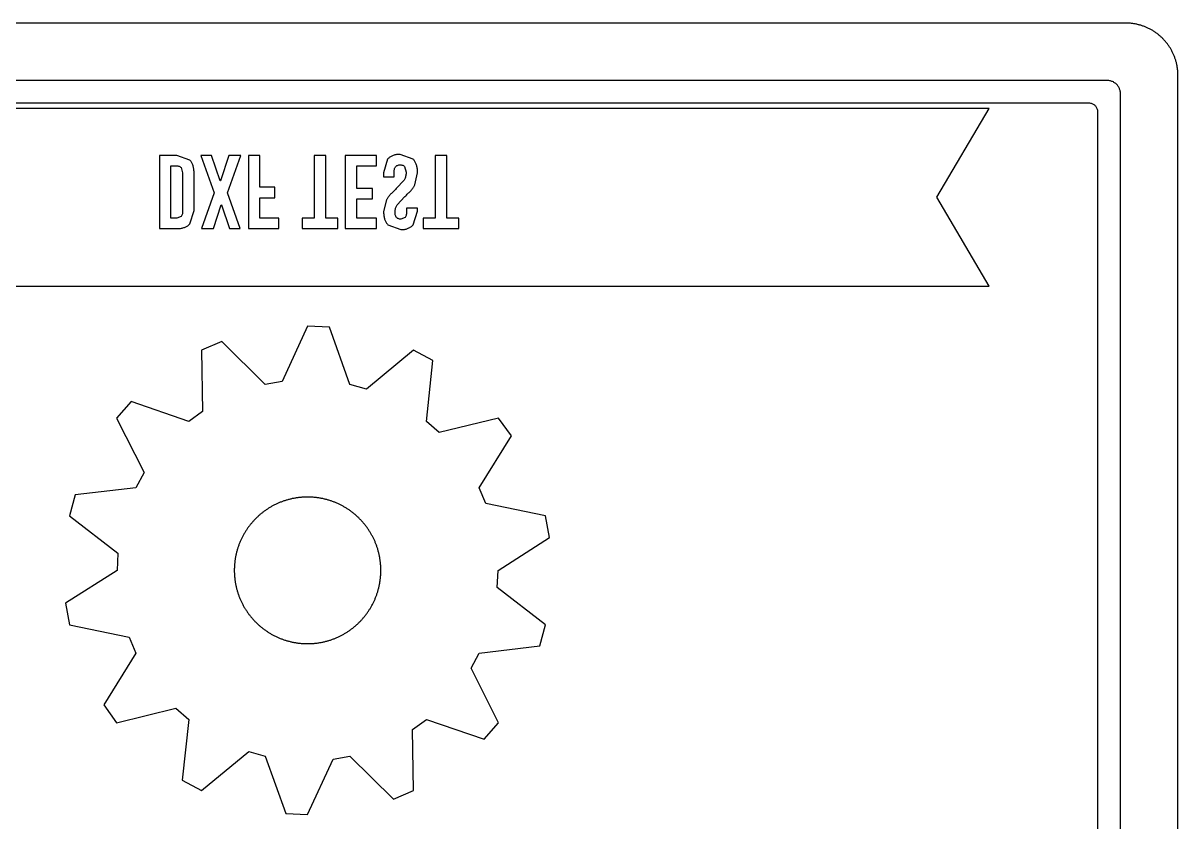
# Model space of a CAD drawing. Header units: millimetres. Extents: x 0 to 200, y 0 to 150.
# Drawn here: x 67.3 to 200, y 58.2 to 150 of the extents above; entities that cross this region are included whole.
import ezdxf

# ---------------------------------------------------------------- set-up
doc = ezdxf.new("R2010")
doc.units = ezdxf.units.MM
for name, color, linetype, lineweight in [('CUT_OUTER', 1, 'CONTINUOUS', 25), ('ENGRAVE_FILL', 8, 'CONTINUOUS', 25), ('ENGRAVE_VECTOR', 7, 'CONTINUOUS', 25)]:
    doc.layers.add(name, color=color, linetype=linetype, lineweight=lineweight)

msp = doc.modelspace()

# ---------------------------------------------------------------- linework, layer by layer
at = {"layer": 'CUT_OUTER'}
msp.add_lwpolyline([(200, 6), (200, 144), (199.999271, 144.094513), (199.997091, 144.188674), (199.99347, 144.282471), (199.98842, 144.375895), (199.98195, 144.468934), (199.974072, 144.561578), (199.964796, 144.653817), (199.954134, 144.745639), (199.942094, 144.837034), (199.928689, 144.927991), (199.913929, 145.0185), (199.897825, 145.108549), (199.880386, 145.198129), (199.861625, 145.287228), (199.841551, 145.375837), (199.820175, 145.463943), (199.797509, 145.551537), (199.773561, 145.638608), (199.748345, 145.725146), (199.721868, 145.811138), (199.694144, 145.896576), (199.665182, 145.981448), (199.634992, 146.065743), (199.603587, 146.149452), (199.570975, 146.232562), (199.537168, 146.315065), (199.502177, 146.396948), (199.466012, 146.478201), (199.428684, 146.558814), (199.390204, 146.638776), (199.350582, 146.718076), (199.309829, 146.796703), (199.267955, 146.874648), (199.224971, 146.951898), (199.180889, 147.028444), (199.135718, 147.104276), (199.089469, 147.179381), (199.042153, 147.25375), (198.993781, 147.327372), (198.944363, 147.400236), (198.89391, 147.472331), (198.842432, 147.543648), (198.789941, 147.614175), (198.736446, 147.683901), (198.681959, 147.752816), (198.62649, 147.82091), (198.570051, 147.888171), (198.51265, 147.954589), (198.4543, 148.020153), (198.395011, 148.084853), (198.334794, 148.148677), (198.273658, 148.211616), (198.211616, 148.273658), (198.148677, 148.334794), (198.084853, 148.395011), (198.020153, 148.4543), (197.954589, 148.51265), (197.888171, 148.570051), (197.82091, 148.62649), (197.752816, 148.681959), (197.683901, 148.736446), (197.614175, 148.789941), (197.543648, 148.842432), (197.472331, 148.89391), (197.400236, 148.944363), (197.327372, 148.993781), (197.25375, 149.042153), (197.179381, 149.089469), (197.104276, 149.135718), (197.028444, 149.180889), (196.951898, 149.224971), (196.874648, 149.267955), (196.796703, 149.309829), (196.718076, 149.350582), (196.638776, 149.390204), (196.558814, 149.428684), (196.478201, 149.466012), (196.396948, 149.502177), (196.315065, 149.537168), (196.232562, 149.570975), (196.149452, 149.603587), (196.065743, 149.634992), (195.981448, 149.665182), (195.896576, 149.694144), (195.811138, 149.721868), (195.725146, 149.748345), (195.638608, 149.773561), (195.551537, 149.797509), (195.463943, 149.820175), (195.375837, 149.841551), (195.287228, 149.861625), (195.198129, 149.880386), (195.108549, 149.897825), (195.0185, 149.913929), (194.927991, 149.928689), (194.837034, 149.942094), (194.745639, 149.954134), (194.653817, 149.964796), (194.561578, 149.974072), (194.468934, 149.98195), (194.375895, 149.98842), (194.282471, 149.99347), (194.188674, 149.997091), (194.094513, 149.999271), (194, 150), (6, 150)], dxfattribs=at)
at = {"layer": 'ENGRAVE_FILL'}
for points in [[(82.978, 126.4), (84.994, 126.4), (85.101815, 126.40163), (85.206593, 126.406519), (85.308333, 126.414667), (85.407037, 126.426074), (85.502704, 126.440741), (85.595333, 126.458667), (85.684926, 126.479852), (85.771481, 126.504296), (85.855, 126.532), (85.935481, 126.562963), (86.012926, 126.597185), (86.087333, 126.634667), (86.158704, 126.675407), (86.227037, 126.719407), (86.292333, 126.766667), (86.354593, 126.817185), (86.413815, 126.870963), (86.47, 126.928), (86.962, 128.476), (86.962, 132.724), (86.960481, 132.835815), (86.955926, 132.944593), (86.948333, 133.050333), (86.937704, 133.153037), (86.924037, 133.252704), (86.907333, 133.349333), (86.887593, 133.442926), (86.864815, 133.533481), (86.839, 133.621), (86.810148, 133.705481), (86.778259, 133.786926), (86.743333, 133.865333), (86.70537, 133.940704), (86.66437, 134.013037), (86.620333, 134.082333), (86.573259, 134.148593), (86.523148, 134.211815), (86.47, 134.272), (84.994, 134.8), (82.978, 134.8)], [(89.254, 130.504), (87.802, 126.4), (89.194, 126.4), (90.082, 129.112), (90.106, 129.112), (91.018, 126.4), (92.266, 126.4), (90.814, 130.504), (92.338, 134.8), (90.946, 134.8), (89.986, 131.872), (89.962, 131.872), (88.978, 134.8), (87.73, 134.8)], [(93.202, 126.4), (96.694, 126.4), (96.694, 127.6), (94.522, 127.6), (94.522, 129.94), (96.226, 129.94), (96.226, 131.14), (94.522, 131.14), (94.522, 134.8), (93.202, 134.8)], [(100.762, 127.6), (99.382, 127.6), (99.382, 126.4), (103.462, 126.4), (103.462, 127.6), (102.082, 127.6), (102.082, 134.8), (100.762, 134.8)], [(104.338, 126.4), (107.938, 126.4), (107.938, 127.6), (105.658, 127.6), (105.658, 129.82), (107.47, 129.82), (107.47, 131.02), (105.658, 131.02), (105.658, 133.6), (107.938, 133.6), (107.938, 134.8), (104.338, 134.8)], [(108.706, 132.808), (108.706, 132.328), (109.954, 132.328), (109.954, 132.904), (109.95704, 133.009173), (109.96616, 133.107093), (109.98136, 133.19776), (110.00264, 133.281173), (110.03, 133.357333), (110.06344, 133.42624), (110.10296, 133.487893), (110.14856, 133.542293), (110.20024, 133.58944), (110.258, 133.629333), (110.32184, 133.661973), (110.39176, 133.68736), (110.46776, 133.705493), (110.54984, 133.716373), (110.638, 133.72), (110.7455, 133.7145), (110.844, 133.698), (110.9335, 133.6705), (111.014, 133.632), (111.0855, 133.5825), (111.148, 133.522), (111.322, 132.88), (111.3196, 132.77566), (111.3124, 132.67384), (111.3004, 132.57454), (111.2836, 132.47776), (111.262, 132.3835), (111.2356, 132.29176), (111.2044, 132.20254), (111.1684, 132.11584), (111.1276, 132.03166), (111.082, 131.95), (110.194, 130.984), (110.104852, 130.904426), (110.018741, 130.825704), (109.935667, 130.747833), (109.85563, 130.670815), (109.77863, 130.594648), (109.704667, 130.519333), (109.633741, 130.44487), (109.565852, 130.371259), (109.501, 130.2985), (109.439185, 130.226593), (109.380407, 130.155537), (109.324667, 130.085333), (109.271963, 130.015981), (109.222296, 129.947481), (109.175667, 129.879833), (109.132074, 129.813037), (109.091519, 129.747093), (109.054, 129.682), (108.73, 128.368), (108.731556, 128.258722), (108.736222, 128.152222), (108.744, 128.0485), (108.754889, 127.947556), (108.768889, 127.849389), (108.786, 127.754), (108.806222, 127.661389), (108.829556, 127.571556), (108.856, 127.4845), (108.885556, 127.400222), (108.918222, 127.318722), (108.954, 127.24), (108.992889, 127.164056), (109.034889, 127.090889), (109.08, 127.0205), (109.128222, 126.952889), (109.179556, 126.888056), (109.234, 126.826), (110.698, 126.28), (110.807931, 126.281889), (110.914664, 126.287557), (111.018201, 126.297003), (111.11854, 126.310228), (111.215682, 126.327232), (111.309626, 126.348014), (111.400374, 126.372574), (111.487924, 126.400913), (111.572277, 126.433031), (111.653433, 126.468927), (111.731391, 126.508602), (111.806152, 126.552055), (111.877716, 126.599287), (111.946083, 126.650298), (112.011253, 126.705087), (112.073225, 126.763654), (112.132, 126.826), (112.618, 128.392), (112.618, 128.74), (111.37, 128.74), (111.37, 128.308), (111.366571, 128.189347), (111.356286, 128.080245), (111.339143, 127.980694), (111.315143, 127.890694), (111.284286, 127.810245), (111.246571, 127.739347), (111.202, 127.678), (110.71, 127.48), (110.624933, 127.483573), (110.545733, 127.494293), (110.4724, 127.51216), (110.404933, 127.537173), (110.343333, 127.569333), (110.2876, 127.60864), (110.237733, 127.655093), (110.193733, 127.708693), (110.1556, 127.76944), (110.123333, 127.837333), (110.096933, 127.912373), (110.0764, 127.99456), (110.061733, 128.083893), (110.052933, 128.180373), (110.05, 128.284), (110.05246, 128.3746), (110.05984, 128.464), (110.07214, 128.5522), (110.08936, 128.6392), (110.1115, 128.725), (110.13856, 128.8096), (110.17054, 128.893), (110.20744, 128.9752), (110.24926, 129.0562), (110.296, 129.136), (111.19, 130.096), (111.280407, 130.175593), (111.36763, 130.25437), (111.451667, 130.332333), (111.532519, 130.409481), (111.610185, 130.485815), (111.684667, 130.561333), (111.755963, 130.636037), (111.824074, 130.709926), (111.889, 130.783), (111.950741, 130.855259), (112.009296, 130.926704), (112.064667, 130.997333), (112.116852, 131.067148), (112.165852, 131.136148), (112.211667, 131.204333), (112.254296, 131.271704), (112.293741, 131.338259), (112.33, 131.404), (112.642, 132.784), (112.640426, 132.897185), (112.635704, 133.007407), (112.627833, 133.114667), (112.616815, 133.218963), (112.602648, 133.320296), (112.585333, 133.418667), (112.56487, 133.514074), (112.541259, 133.606519), (112.5145, 133.696), (112.484593, 133.782519), (112.451537, 133.866074), (112.415333, 133.946667), (112.375981, 134.024296), (112.333481, 134.098963), (112.287833, 134.170667), (112.239037, 134.239407), (112.187093, 134.305185), (112.132, 134.368), (110.65, 134.92), (110.538678, 134.918111), (110.430595, 134.912443), (110.325751, 134.902997), (110.224145, 134.889772), (110.125779, 134.872768), (110.030651, 134.851986), (109.938761, 134.827426), (109.850111, 134.799087), (109.764699, 134.766969), (109.682526, 134.731073), (109.603592, 134.691398), (109.527896, 134.647945), (109.455439, 134.600713), (109.386221, 134.549702), (109.320242, 134.494913), (109.257502, 134.436346), (109.198, 134.374)], [(114.67, 127.6), (113.29, 127.6), (113.29, 126.4), (117.37, 126.4), (117.37, 127.6), (115.99, 127.6), (115.99, 134.8), (114.67, 134.8)], [(84.97, 133.6), (85.073833, 133.594667), (85.169333, 133.578667), (85.2565, 133.552), (85.335333, 133.514667), (85.405833, 133.466667), (85.468, 133.408), (85.642, 132.784), (85.642, 128.416), (85.638449, 128.297469), (85.627796, 128.188735), (85.610041, 128.089796), (85.585184, 128.000653), (85.553224, 127.921306), (85.514163, 127.851755), (85.468, 127.792), (84.97, 127.6), (84.298, 127.6), (84.298, 133.6)], [(121.887, 87.14), (127.806, 90.907), (127.356, 93.384), (120.491, 94.83), (119.719, 96.636), (123.418, 102.598), (121.938, 104.635), (115.125, 102.96), (113.646, 104.252), (114.392, 111.228), (112.175, 112.421), (106.763, 107.956), (104.87, 108.478), (102.515, 115.087), (100, 115.2), (97.062, 108.829), (95.13, 108.478), (90.14, 113.411), (87.825, 112.421), (87.943, 105.406), (86.354, 104.252), (79.718, 106.531), (78.062, 104.635), (81.211, 98.366), (80.281, 96.636), (73.313, 95.811), (72.644, 93.384), (78.201, 89.102), (78.113, 87.14), (72.194, 83.373), (72.644, 80.896), (79.509, 79.45), (80.281, 77.644), (76.582, 71.682), (78.062, 69.645), (84.875, 71.32), (86.354, 70.028), (85.608, 63.052), (87.825, 61.859), (93.237, 66.324), (95.13, 65.802), (97.485, 59.193), (100, 59.08), (102.938, 65.451), (104.87, 65.802), (109.86, 60.869), (112.175, 61.859), (112.057, 68.874), (113.646, 70.028), (120.282, 67.749), (121.938, 69.645), (118.789, 75.914), (119.719, 77.644), (126.687, 78.469), (127.356, 80.896), (121.799, 85.178)], [(108.418, 87.14), (108.417478, 87.234754), (108.415914, 87.329259), (108.413315, 87.423509), (108.409686, 87.517497), (108.405032, 87.61122), (108.399359, 87.704671), (108.392672, 87.797845), (108.384977, 87.890736), (108.376279, 87.983339), (108.366584, 88.075649), (108.355897, 88.16766), (108.344223, 88.259366), (108.331568, 88.350763), (108.317938, 88.441845), (108.303337, 88.532605), (108.287772, 88.62304), (108.271248, 88.713143), (108.25377, 88.802908), (108.235343, 88.892331), (108.215974, 88.981407), (108.195668, 89.070128), (108.174429, 89.158491), (108.152264, 89.246489), (108.129178, 89.334118), (108.105177, 89.421371), (108.080265, 89.508243), (108.054449, 89.59473), (108.027734, 89.680824), (108.000125, 89.766521), (107.971627, 89.851816), (107.942247, 89.936703), (107.91199, 90.021176), (107.88086, 90.10523), (107.848865, 90.18886), (107.816008, 90.27206), (107.782295, 90.354825), (107.747733, 90.437149), (107.712326, 90.519026), (107.67608, 90.600452), (107.639, 90.681421), (107.601092, 90.761927), (107.562362, 90.841965), (107.522813, 90.92153), (107.482453, 91.000615), (107.441287, 91.079216), (107.39932, 91.157327), (107.356557, 91.234943), (107.313004, 91.312058), (107.268667, 91.388667), (107.22355, 91.464764), (107.17766, 91.540343), (107.131002, 91.615401), (107.08358, 91.68993), (107.035402, 91.763925), (106.986472, 91.837382), (106.936795, 91.910293), (106.886377, 91.982656), (106.835224, 92.054462), (106.783341, 92.125708), (106.730734, 92.196388), (106.677407, 92.266495), (106.623367, 92.336026), (106.568618, 92.404974), (106.513167, 92.473334), (106.457018, 92.5411), (106.400178, 92.608267), (106.342651, 92.674829), (106.284444, 92.740782), (106.225561, 92.806119), (106.166008, 92.870836), (106.10579, 92.934926), (106.044914, 92.998384), (105.983383, 93.061205), (105.921205, 93.123383), (105.858384, 93.184914), (105.794926, 93.24579), (105.730836, 93.306008), (105.666119, 93.365561), (105.600782, 93.424444), (105.534829, 93.482651), (105.468267, 93.540178), (105.4011, 93.597018), (105.333334, 93.653167), (105.264974, 93.708618), (105.196026, 93.763367), (105.126495, 93.817407), (105.056388, 93.870734), (104.985708, 93.923341), (104.914462, 93.975224), (104.842656, 94.026377), (104.770293, 94.076795), (104.697382, 94.126472), (104.623925, 94.175402), (104.54993, 94.22358), (104.475401, 94.271002), (104.400343, 94.31766), (104.324764, 94.36355), (104.248667, 94.408667), (104.172058, 94.453004), (104.094943, 94.496557), (104.017327, 94.53932), (103.939216, 94.581287), (103.860615, 94.622453), (103.78153, 94.662813), (103.701965, 94.702362), (103.621927, 94.741092), (103.541421, 94.779), (103.460452, 94.81608), (103.379026, 94.852326), (103.297149, 94.887733), (103.214825, 94.922295), (103.13206, 94.956008), (103.04886, 94.988865), (102.96523, 95.02086), (102.881176, 95.05199), (102.796703, 95.082247), (102.711816, 95.111627), (102.626521, 95.140125), (102.540824, 95.167734), (102.45473, 95.194449), (102.368243, 95.220265), (102.281371, 95.245177), (102.194118, 95.269178), (102.106489, 95.292264), (102.018491, 95.314429), (101.930128, 95.335668), (101.841407, 95.355974), (101.752331, 95.375343), (101.662908, 95.39377), (101.573143, 95.411248), (101.48304, 95.427772), (101.392605, 95.443337), (101.301845, 95.457938), (101.210763, 95.471568), (101.119366, 95.484223), (101.02766, 95.495897), (100.935649, 95.506584), (100.843339, 95.516279), (100.750736, 95.524977), (100.657845, 95.532672), (100.564671, 95.539359), (100.47122, 95.545032), (100.377497, 95.549686), (100.283509, 95.553315), (100.189259, 95.555914), (100.094754, 95.557478), (100, 95.558), (99.905246, 95.557478), (99.810741, 95.555914), (99.716491, 95.553315), (99.622503, 95.549686), (99.52878, 95.545032), (99.435329, 95.539359), (99.342155, 95.532672), (99.249264, 95.524977), (99.156661, 95.516279), (99.064351, 95.506584), (98.97234, 95.495897), (98.880634, 95.484223), (98.789237, 95.471568), (98.698155, 95.457938), (98.607395, 95.443337), (98.51696, 95.427772), (98.426857, 95.411248), (98.337092, 95.39377), (98.247669, 95.375343), (98.158593, 95.355974), (98.069872, 95.335668), (97.981509, 95.314429), (97.893511, 95.292264), (97.805882, 95.269178), (97.718629, 95.245177), (97.631757, 95.220265), (97.54527, 95.194449), (97.459176, 95.167734), (97.373479, 95.140125), (97.288184, 95.111627), (97.203297, 95.082247), (97.118824, 95.05199), (97.03477, 95.02086), (96.95114, 94.988865), (96.86794, 94.956008), (96.785175, 94.922295), (96.702851, 94.887733), (96.620974, 94.852326), (96.539548, 94.81608), (96.458579, 94.779), (96.378073, 94.741092), (96.298035, 94.702362), (96.21847, 94.662813), (96.139385, 94.622453), (96.060784, 94.581287), (95.982673, 94.53932), (95.905057, 94.496557), (95.827942, 94.453004), (95.751333, 94.408667), (95.675236, 94.36355), (95.599657, 94.31766), (95.524599, 94.271002), (95.45007, 94.22358), (95.376075, 94.175402), (95.302618, 94.126472), (95.229707, 94.076795), (95.157344, 94.026377), (95.085538, 93.975224), (95.014292, 93.923341), (94.943612, 93.870734), (94.873505, 93.817407), (94.803974, 93.763367), (94.735026, 93.708618), (94.666666, 93.653167), (94.5989, 93.597018), (94.531733, 93.540178), (94.465171, 93.482651), (94.399218, 93.424444), (94.333881, 93.365561), (94.269164, 93.306008), (94.205074, 93.24579), (94.141616, 93.184914), (94.078795, 93.123383), (94.016617, 93.061205), (93.955086, 92.998384), (93.89421, 92.934926), (93.833992, 92.870836), (93.774439, 92.806119), (93.715556, 92.740782), (93.657349, 92.674829), (93.599822, 92.608267), (93.542982, 92.5411), (93.486833, 92.473334), (93.431382, 92.404974), (93.376633, 92.336026), (93.322593, 92.266495), (93.269266, 92.196388), (93.216659, 92.125708), (93.164776, 92.054462), (93.113623, 91.982656), (93.063205, 91.910293), (93.013528, 91.837382), (92.964598, 91.763925), (92.91642, 91.68993), (92.868998, 91.615401), (92.82234, 91.540343), (92.77645, 91.464764), (92.731333, 91.388667), (92.686996, 91.312058), (92.643443, 91.234943), (92.60068, 91.157327), (92.558713, 91.079216), (92.517547, 91.000615), (92.477187, 90.92153), (92.437638, 90.841965), (92.398908, 90.761927), (92.361, 90.681421), (92.32392, 90.600452), (92.287674, 90.519026), (92.252267, 90.437149), (92.217705, 90.354825), (92.183992, 90.27206), (92.151135, 90.18886), (92.11914, 90.10523), (92.08801, 90.021176), (92.057753, 89.936703), (92.028373, 89.851816), (91.999875, 89.766521), (91.972266, 89.680824), (91.945551, 89.59473), (91.919735, 89.508243), (91.894823, 89.421371), (91.870822, 89.334118), (91.847736, 89.246489), (91.825571, 89.158491), (91.804332, 89.070128), (91.784026, 88.981407), (91.764657, 88.892331), (91.74623, 88.802908), (91.728752, 88.713143), (91.712228, 88.62304), (91.696663, 88.532605), (91.682062, 88.441845), (91.668432, 88.350763), (91.655777, 88.259366), (91.644103, 88.16766), (91.633416, 88.075649), (91.623721, 87.983339), (91.615023, 87.890736), (91.607328, 87.797845), (91.600641, 87.704671), (91.594968, 87.61122), (91.590314, 87.517497), (91.586685, 87.423509), (91.584086, 87.329259), (91.582522, 87.234754), (91.582, 87.14), (91.582522, 87.045246), (91.584086, 86.950741), (91.586685, 86.856491), (91.590314, 86.762503), (91.594968, 86.66878), (91.600641, 86.575329), (91.607328, 86.482155), (91.615023, 86.389264), (91.623721, 86.296661), (91.633416, 86.204351), (91.644103, 86.11234), (91.655777, 86.020634), (91.668432, 85.929237), (91.682062, 85.838155), (91.696663, 85.747395), (91.712228, 85.65696), (91.728752, 85.566857), (91.74623, 85.477092), (91.764657, 85.387669), (91.784026, 85.298593), (91.804332, 85.209872), (91.825571, 85.121509), (91.847736, 85.033511), (91.870822, 84.945882), (91.894823, 84.858629), (91.919735, 84.771757), (91.945551, 84.68527), (91.972266, 84.599176), (91.999875, 84.513479), (92.028373, 84.428184), (92.057753, 84.343297), (92.08801, 84.258824), (92.11914, 84.17477), (92.151135, 84.09114), (92.183992, 84.00794), (92.217705, 83.925175), (92.252267, 83.842851), (92.287674, 83.760974), (92.32392, 83.679548), (92.361, 83.598579), (92.398908, 83.518073), (92.437638, 83.438035), (92.477187, 83.35847), (92.517547, 83.279385), (92.558713, 83.200784), (92.60068, 83.122673), (92.643443, 83.045057), (92.686996, 82.967942), (92.731333, 82.891333), (92.77645, 82.815236), (92.82234, 82.739657), (92.868998, 82.664599), (92.91642, 82.59007), (92.964598, 82.516075), (93.013528, 82.442618), (93.063205, 82.369707), (93.113623, 82.297344), (93.164776, 82.225538), (93.216659, 82.154292), (93.269266, 82.083612), (93.322593, 82.013505), (93.376633, 81.943974), (93.431382, 81.875026), (93.486833, 81.806666), (93.542982, 81.7389), (93.599822, 81.671733), (93.657349, 81.605171), (93.715556, 81.539218), (93.774439, 81.473881), (93.833992, 81.409164), (93.89421, 81.345074), (93.955086, 81.281616), (94.016617, 81.218795), (94.078795, 81.156617), (94.141616, 81.095086), (94.205074, 81.03421), (94.269164, 80.973992), (94.333881, 80.914439), (94.399218, 80.855556), (94.465171, 80.797349), (94.531733, 80.739822), (94.5989, 80.682982), (94.666666, 80.626833), (94.735026, 80.571382), (94.803974, 80.516633), (94.873505, 80.462593), (94.943612, 80.409266), (95.014292, 80.356659), (95.085538, 80.304776), (95.157344, 80.253623), (95.229707, 80.203205), (95.302618, 80.153528), (95.376075, 80.104598), (95.45007, 80.05642), (95.524599, 80.008998), (95.599657, 79.96234), (95.675236, 79.91645), (95.751333, 79.871333), (95.827942, 79.826996), (95.905057, 79.783443), (95.982673, 79.74068), (96.060784, 79.698713), (96.139385, 79.657547), (96.21847, 79.617187), (96.298035, 79.577638), (96.378073, 79.538908), (96.458579, 79.501), (96.539548, 79.46392), (96.620974, 79.427674), (96.702851, 79.392267), (96.785175, 79.357705), (96.86794, 79.323992), (96.95114, 79.291135), (97.03477, 79.25914), (97.118824, 79.22801), (97.203297, 79.197753), (97.288184, 79.168373), (97.373479, 79.139875), (97.459176, 79.112266), (97.54527, 79.085551), (97.631757, 79.059735), (97.718629, 79.034823), (97.805882, 79.010822), (97.893511, 78.987736), (97.981509, 78.965571), (98.069872, 78.944332), (98.158593, 78.924026), (98.247669, 78.904657), (98.337092, 78.88623), (98.426857, 78.868752), (98.51696, 78.852228), (98.607395, 78.836663), (98.698155, 78.822062), (98.789237, 78.808432), (98.880634, 78.795777), (98.97234, 78.784103), (99.064351, 78.773416), (99.156661, 78.763721), (99.249264, 78.755023), (99.342155, 78.747328), (99.435329, 78.740641), (99.52878, 78.734968), (99.622503, 78.730314), (99.716491, 78.726685), (99.810741, 78.724086), (99.905246, 78.722522), (100, 78.722), (100.094754, 78.722522), (100.189259, 78.724086), (100.283509, 78.726685), (100.377497, 78.730314), (100.47122, 78.734968), (100.564671, 78.740641), (100.657845, 78.747328), (100.750736, 78.755023), (100.843339, 78.763721), (100.935649, 78.773416), (101.02766, 78.784103), (101.119366, 78.795777), (101.210763, 78.808432), (101.301845, 78.822062), (101.392605, 78.836663), (101.48304, 78.852228), (101.573143, 78.868752), (101.662908, 78.88623), (101.752331, 78.904657), (101.841407, 78.924026), (101.930128, 78.944332), (102.018491, 78.965571), (102.106489, 78.987736), (102.194118, 79.010822), (102.281371, 79.034823), (102.368243, 79.059735), (102.45473, 79.085551), (102.540824, 79.112266), (102.626521, 79.139875), (102.711816, 79.168373), (102.796703, 79.197753), (102.881176, 79.22801), (102.96523, 79.25914), (103.04886, 79.291135), (103.13206, 79.323992), (103.214825, 79.357705), (103.297149, 79.392267), (103.379026, 79.427674), (103.460452, 79.46392), (103.541421, 79.501), (103.621927, 79.538908), (103.701965, 79.577638), (103.78153, 79.617187), (103.860615, 79.657547), (103.939216, 79.698713), (104.017327, 79.74068), (104.094943, 79.783443), (104.172058, 79.826996), (104.248667, 79.871333), (104.324764, 79.91645), (104.400343, 79.96234), (104.475401, 80.008998), (104.54993, 80.05642), (104.623925, 80.104598), (104.697382, 80.153528), (104.770293, 80.203205), (104.842656, 80.253623), (104.914462, 80.304776), (104.985708, 80.356659), (105.056388, 80.409266), (105.126495, 80.462593), (105.196026, 80.516633), (105.264974, 80.571382), (105.333334, 80.626833), (105.4011, 80.682982), (105.468267, 80.739822), (105.534829, 80.797349), (105.600782, 80.855556), (105.666119, 80.914439), (105.730836, 80.973992), (105.794926, 81.03421), (105.858384, 81.095086), (105.921205, 81.156617), (105.983383, 81.218795), (106.044914, 81.281616), (106.10579, 81.345074), (106.166008, 81.409164), (106.225561, 81.473881), (106.284444, 81.539218), (106.342651, 81.605171), (106.400178, 81.671733), (106.457018, 81.7389), (106.513167, 81.806666), (106.568618, 81.875026), (106.623367, 81.943974), (106.677407, 82.013505), (106.730734, 82.083612), (106.783341, 82.154292), (106.835224, 82.225538), (106.886377, 82.297344), (106.936795, 82.369707), (106.986472, 82.442618), (107.035402, 82.516075), (107.08358, 82.59007), (107.131002, 82.664599), (107.17766, 82.739657), (107.22355, 82.815236), (107.268667, 82.891333), (107.313004, 82.967942), (107.356557, 83.045057), (107.39932, 83.122673), (107.441287, 83.200784), (107.482453, 83.279385), (107.522813, 83.35847), (107.562362, 83.438035), (107.601092, 83.518073), (107.639, 83.598579), (107.67608, 83.679548), (107.712326, 83.760974), (107.747733, 83.842851), (107.782295, 83.925175), (107.816008, 84.00794), (107.848865, 84.09114), (107.88086, 84.17477), (107.91199, 84.258824), (107.942247, 84.343297), (107.971627, 84.428184), (108.000125, 84.513479), (108.027734, 84.599176), (108.054449, 84.68527), (108.080265, 84.771757), (108.105177, 84.858629), (108.129178, 84.945882), (108.152264, 85.033511), (108.174429, 85.121509), (108.195668, 85.209872), (108.215974, 85.298593), (108.235343, 85.387669), (108.25377, 85.477092), (108.271248, 85.566857), (108.287772, 85.65696), (108.303337, 85.747395), (108.317938, 85.838155), (108.331568, 85.929237), (108.344223, 86.020634), (108.355897, 86.11234), (108.366584, 86.204351), (108.376279, 86.296661), (108.384977, 86.389264), (108.392672, 86.482155), (108.399359, 86.575329), (108.405032, 86.66878), (108.409686, 86.762503), (108.413315, 86.856491), (108.415914, 86.950741), (108.417478, 87.045246)]]:
    msp.add_lwpolyline(points, close=True, dxfattribs=at)
at = {"layer": 'ENGRAVE_VECTOR'}
for points in [[(193.4, 8.1), (193.4, 141.9), (193.397261, 141.991332), (193.389148, 142.081222), (193.375819, 142.169514), (193.357431, 142.256051), (193.334141, 142.340674), (193.306107, 142.423226), (193.273486, 142.503551), (193.236435, 142.581491), (193.195111, 142.656889), (193.149672, 142.729587), (193.100276, 142.799428), (193.047078, 142.866255), (192.990237, 142.929911), (192.929911, 142.990237), (192.866255, 143.047078), (192.799428, 143.100276), (192.729587, 143.149672), (192.656889, 143.195111), (192.581491, 143.236435), (192.503551, 143.273486), (192.423226, 143.306107), (192.340674, 143.334141), (192.256051, 143.357431), (192.169514, 143.375819), (192.081222, 143.389148), (191.991332, 143.397261), (191.9, 143.4), (8.1, 143.4)], [(190.8, 10.2), (190.8, 139.8), (190.795911, 139.890978), (190.783879, 139.979676), (190.764259, 140.065741), (190.737405, 140.148818), (190.703669, 140.228553), (190.663407, 140.304593), (190.616973, 140.376583), (190.564719, 140.44417), (190.507, 140.507), (190.44417, 140.564719), (190.376583, 140.616973), (190.304593, 140.663407), (190.228553, 140.703669), (190.148818, 140.737405), (190.065741, 140.764259), (189.979676, 140.783879), (189.890978, 140.795911), (189.8, 140.8), (10.2, 140.8)]]:
    msp.add_lwpolyline(points, dxfattribs=at)
for points in [[(21.68, 119.8), (178.32, 119.8), (172.32, 130), (178.32, 140.2), (21.68, 140.2), (27.68, 130)], [(121.887, 87.14), (127.806, 90.907), (127.356, 93.384), (120.491, 94.83), (119.719, 96.636), (123.418, 102.598), (121.938, 104.635), (115.125, 102.96), (113.646, 104.252), (114.392, 111.228), (112.175, 112.421), (106.763, 107.956), (104.87, 108.478), (102.515, 115.087), (100, 115.2), (97.062, 108.829), (95.13, 108.478), (90.14, 113.411), (87.825, 112.421), (87.943, 105.406), (86.354, 104.252), (79.718, 106.531), (78.062, 104.635), (81.211, 98.366), (80.281, 96.636), (73.313, 95.811), (72.644, 93.384), (78.201, 89.102), (78.113, 87.14), (72.194, 83.373), (72.644, 80.896), (79.509, 79.45), (80.281, 77.644), (76.582, 71.682), (78.062, 69.645), (84.875, 71.32), (86.354, 70.028), (85.608, 63.052), (87.825, 61.859), (93.237, 66.324), (95.13, 65.802), (97.485, 59.193), (100, 59.08), (102.938, 65.451), (104.87, 65.802), (109.86, 60.869), (112.175, 61.859), (112.057, 68.874), (113.646, 70.028), (120.282, 67.749), (121.938, 69.645), (118.789, 75.914), (119.719, 77.644), (126.687, 78.469), (127.356, 80.896), (121.799, 85.178)], [(108.418, 87.14), (108.417478, 87.234754), (108.415914, 87.329259), (108.413315, 87.423509), (108.409686, 87.517497), (108.405032, 87.61122), (108.399359, 87.704671), (108.392672, 87.797845), (108.384977, 87.890736), (108.376279, 87.983339), (108.366584, 88.075649), (108.355897, 88.16766), (108.344223, 88.259366), (108.331568, 88.350763), (108.317938, 88.441845), (108.303337, 88.532605), (108.287772, 88.62304), (108.271248, 88.713143), (108.25377, 88.802908), (108.235343, 88.892331), (108.215974, 88.981407), (108.195668, 89.070128), (108.174429, 89.158491), (108.152264, 89.246489), (108.129178, 89.334118), (108.105177, 89.421371), (108.080265, 89.508243), (108.054449, 89.59473), (108.027734, 89.680824), (108.000125, 89.766521), (107.971627, 89.851816), (107.942247, 89.936703), (107.91199, 90.021176), (107.88086, 90.10523), (107.848865, 90.18886), (107.816008, 90.27206), (107.782295, 90.354825), (107.747733, 90.437149), (107.712326, 90.519026), (107.67608, 90.600452), (107.639, 90.681421), (107.601092, 90.761927), (107.562362, 90.841965), (107.522813, 90.92153), (107.482453, 91.000615), (107.441287, 91.079216), (107.39932, 91.157327), (107.356557, 91.234943), (107.313004, 91.312058), (107.268667, 91.388667), (107.22355, 91.464764), (107.17766, 91.540343), (107.131002, 91.615401), (107.08358, 91.68993), (107.035402, 91.763925), (106.986472, 91.837382), (106.936795, 91.910293), (106.886377, 91.982656), (106.835224, 92.054462), (106.783341, 92.125708), (106.730734, 92.196388), (106.677407, 92.266495), (106.623367, 92.336026), (106.568618, 92.404974), (106.513167, 92.473334), (106.457018, 92.5411), (106.400178, 92.608267), (106.342651, 92.674829), (106.284444, 92.740782), (106.225561, 92.806119), (106.166008, 92.870836), (106.10579, 92.934926), (106.044914, 92.998384), (105.983383, 93.061205), (105.921205, 93.123383), (105.858384, 93.184914), (105.794926, 93.24579), (105.730836, 93.306008), (105.666119, 93.365561), (105.600782, 93.424444), (105.534829, 93.482651), (105.468267, 93.540178), (105.4011, 93.597018), (105.333334, 93.653167), (105.264974, 93.708618), (105.196026, 93.763367), (105.126495, 93.817407), (105.056388, 93.870734), (104.985708, 93.923341), (104.914462, 93.975224), (104.842656, 94.026377), (104.770293, 94.076795), (104.697382, 94.126472), (104.623925, 94.175402), (104.54993, 94.22358), (104.475401, 94.271002), (104.400343, 94.31766), (104.324764, 94.36355), (104.248667, 94.408667), (104.172058, 94.453004), (104.094943, 94.496557), (104.017327, 94.53932), (103.939216, 94.581287), (103.860615, 94.622453), (103.78153, 94.662813), (103.701965, 94.702362), (103.621927, 94.741092), (103.541421, 94.779), (103.460452, 94.81608), (103.379026, 94.852326), (103.297149, 94.887733), (103.214825, 94.922295), (103.13206, 94.956008), (103.04886, 94.988865), (102.96523, 95.02086), (102.881176, 95.05199), (102.796703, 95.082247), (102.711816, 95.111627), (102.626521, 95.140125), (102.540824, 95.167734), (102.45473, 95.194449), (102.368243, 95.220265), (102.281371, 95.245177), (102.194118, 95.269178), (102.106489, 95.292264), (102.018491, 95.314429), (101.930128, 95.335668), (101.841407, 95.355974), (101.752331, 95.375343), (101.662908, 95.39377), (101.573143, 95.411248), (101.48304, 95.427772), (101.392605, 95.443337), (101.301845, 95.457938), (101.210763, 95.471568), (101.119366, 95.484223), (101.02766, 95.495897), (100.935649, 95.506584), (100.843339, 95.516279), (100.750736, 95.524977), (100.657845, 95.532672), (100.564671, 95.539359), (100.47122, 95.545032), (100.377497, 95.549686), (100.283509, 95.553315), (100.189259, 95.555914), (100.094754, 95.557478), (100, 95.558), (99.905246, 95.557478), (99.810741, 95.555914), (99.716491, 95.553315), (99.622503, 95.549686), (99.52878, 95.545032), (99.435329, 95.539359), (99.342155, 95.532672), (99.249264, 95.524977), (99.156661, 95.516279), (99.064351, 95.506584), (98.97234, 95.495897), (98.880634, 95.484223), (98.789237, 95.471568), (98.698155, 95.457938), (98.607395, 95.443337), (98.51696, 95.427772), (98.426857, 95.411248), (98.337092, 95.39377), (98.247669, 95.375343), (98.158593, 95.355974), (98.069872, 95.335668), (97.981509, 95.314429), (97.893511, 95.292264), (97.805882, 95.269178), (97.718629, 95.245177), (97.631757, 95.220265), (97.54527, 95.194449), (97.459176, 95.167734), (97.373479, 95.140125), (97.288184, 95.111627), (97.203297, 95.082247), (97.118824, 95.05199), (97.03477, 95.02086), (96.95114, 94.988865), (96.86794, 94.956008), (96.785175, 94.922295), (96.702851, 94.887733), (96.620974, 94.852326), (96.539548, 94.81608), (96.458579, 94.779), (96.378073, 94.741092), (96.298035, 94.702362), (96.21847, 94.662813), (96.139385, 94.622453), (96.060784, 94.581287), (95.982673, 94.53932), (95.905057, 94.496557), (95.827942, 94.453004), (95.751333, 94.408667), (95.675236, 94.36355), (95.599657, 94.31766), (95.524599, 94.271002), (95.45007, 94.22358), (95.376075, 94.175402), (95.302618, 94.126472), (95.229707, 94.076795), (95.157344, 94.026377), (95.085538, 93.975224), (95.014292, 93.923341), (94.943612, 93.870734), (94.873505, 93.817407), (94.803974, 93.763367), (94.735026, 93.708618), (94.666666, 93.653167), (94.5989, 93.597018), (94.531733, 93.540178), (94.465171, 93.482651), (94.399218, 93.424444), (94.333881, 93.365561), (94.269164, 93.306008), (94.205074, 93.24579), (94.141616, 93.184914), (94.078795, 93.123383), (94.016617, 93.061205), (93.955086, 92.998384), (93.89421, 92.934926), (93.833992, 92.870836), (93.774439, 92.806119), (93.715556, 92.740782), (93.657349, 92.674829), (93.599822, 92.608267), (93.542982, 92.5411), (93.486833, 92.473334), (93.431382, 92.404974), (93.376633, 92.336026), (93.322593, 92.266495), (93.269266, 92.196388), (93.216659, 92.125708), (93.164776, 92.054462), (93.113623, 91.982656), (93.063205, 91.910293), (93.013528, 91.837382), (92.964598, 91.763925), (92.91642, 91.68993), (92.868998, 91.615401), (92.82234, 91.540343), (92.77645, 91.464764), (92.731333, 91.388667), (92.686996, 91.312058), (92.643443, 91.234943), (92.60068, 91.157327), (92.558713, 91.079216), (92.517547, 91.000615), (92.477187, 90.92153), (92.437638, 90.841965), (92.398908, 90.761927), (92.361, 90.681421), (92.32392, 90.600452), (92.287674, 90.519026), (92.252267, 90.437149), (92.217705, 90.354825), (92.183992, 90.27206), (92.151135, 90.18886), (92.11914, 90.10523), (92.08801, 90.021176), (92.057753, 89.936703), (92.028373, 89.851816), (91.999875, 89.766521), (91.972266, 89.680824), (91.945551, 89.59473), (91.919735, 89.508243), (91.894823, 89.421371), (91.870822, 89.334118), (91.847736, 89.246489), (91.825571, 89.158491), (91.804332, 89.070128), (91.784026, 88.981407), (91.764657, 88.892331), (91.74623, 88.802908), (91.728752, 88.713143), (91.712228, 88.62304), (91.696663, 88.532605), (91.682062, 88.441845), (91.668432, 88.350763), (91.655777, 88.259366), (91.644103, 88.16766), (91.633416, 88.075649), (91.623721, 87.983339), (91.615023, 87.890736), (91.607328, 87.797845), (91.600641, 87.704671), (91.594968, 87.61122), (91.590314, 87.517497), (91.586685, 87.423509), (91.584086, 87.329259), (91.582522, 87.234754), (91.582, 87.14), (91.582522, 87.045246), (91.584086, 86.950741), (91.586685, 86.856491), (91.590314, 86.762503), (91.594968, 86.66878), (91.600641, 86.575329), (91.607328, 86.482155), (91.615023, 86.389264), (91.623721, 86.296661), (91.633416, 86.204351), (91.644103, 86.11234), (91.655777, 86.020634), (91.668432, 85.929237), (91.682062, 85.838155), (91.696663, 85.747395), (91.712228, 85.65696), (91.728752, 85.566857), (91.74623, 85.477092), (91.764657, 85.387669), (91.784026, 85.298593), (91.804332, 85.209872), (91.825571, 85.121509), (91.847736, 85.033511), (91.870822, 84.945882), (91.894823, 84.858629), (91.919735, 84.771757), (91.945551, 84.68527), (91.972266, 84.599176), (91.999875, 84.513479), (92.028373, 84.428184), (92.057753, 84.343297), (92.08801, 84.258824), (92.11914, 84.17477), (92.151135, 84.09114), (92.183992, 84.00794), (92.217705, 83.925175), (92.252267, 83.842851), (92.287674, 83.760974), (92.32392, 83.679548), (92.361, 83.598579), (92.398908, 83.518073), (92.437638, 83.438035), (92.477187, 83.35847), (92.517547, 83.279385), (92.558713, 83.200784), (92.60068, 83.122673), (92.643443, 83.045057), (92.686996, 82.967942), (92.731333, 82.891333), (92.77645, 82.815236), (92.82234, 82.739657), (92.868998, 82.664599), (92.91642, 82.59007), (92.964598, 82.516075), (93.013528, 82.442618), (93.063205, 82.369707), (93.113623, 82.297344), (93.164776, 82.225538), (93.216659, 82.154292), (93.269266, 82.083612), (93.322593, 82.013505), (93.376633, 81.943974), (93.431382, 81.875026), (93.486833, 81.806666), (93.542982, 81.7389), (93.599822, 81.671733), (93.657349, 81.605171), (93.715556, 81.539218), (93.774439, 81.473881), (93.833992, 81.409164), (93.89421, 81.345074), (93.955086, 81.281616), (94.016617, 81.218795), (94.078795, 81.156617), (94.141616, 81.095086), (94.205074, 81.03421), (94.269164, 80.973992), (94.333881, 80.914439), (94.399218, 80.855556), (94.465171, 80.797349), (94.531733, 80.739822), (94.5989, 80.682982), (94.666666, 80.626833), (94.735026, 80.571382), (94.803974, 80.516633), (94.873505, 80.462593), (94.943612, 80.409266), (95.014292, 80.356659), (95.085538, 80.304776), (95.157344, 80.253623), (95.229707, 80.203205), (95.302618, 80.153528), (95.376075, 80.104598), (95.45007, 80.05642), (95.524599, 80.008998), (95.599657, 79.96234), (95.675236, 79.91645), (95.751333, 79.871333), (95.827942, 79.826996), (95.905057, 79.783443), (95.982673, 79.74068), (96.060784, 79.698713), (96.139385, 79.657547), (96.21847, 79.617187), (96.298035, 79.577638), (96.378073, 79.538908), (96.458579, 79.501), (96.539548, 79.46392), (96.620974, 79.427674), (96.702851, 79.392267), (96.785175, 79.357705), (96.86794, 79.323992), (96.95114, 79.291135), (97.03477, 79.25914), (97.118824, 79.22801), (97.203297, 79.197753), (97.288184, 79.168373), (97.373479, 79.139875), (97.459176, 79.112266), (97.54527, 79.085551), (97.631757, 79.059735), (97.718629, 79.034823), (97.805882, 79.010822), (97.893511, 78.987736), (97.981509, 78.965571), (98.069872, 78.944332), (98.158593, 78.924026), (98.247669, 78.904657), (98.337092, 78.88623), (98.426857, 78.868752), (98.51696, 78.852228), (98.607395, 78.836663), (98.698155, 78.822062), (98.789237, 78.808432), (98.880634, 78.795777), (98.97234, 78.784103), (99.064351, 78.773416), (99.156661, 78.763721), (99.249264, 78.755023), (99.342155, 78.747328), (99.435329, 78.740641), (99.52878, 78.734968), (99.622503, 78.730314), (99.716491, 78.726685), (99.810741, 78.724086), (99.905246, 78.722522), (100, 78.722), (100.094754, 78.722522), (100.189259, 78.724086), (100.283509, 78.726685), (100.377497, 78.730314), (100.47122, 78.734968), (100.564671, 78.740641), (100.657845, 78.747328), (100.750736, 78.755023), (100.843339, 78.763721), (100.935649, 78.773416), (101.02766, 78.784103), (101.119366, 78.795777), (101.210763, 78.808432), (101.301845, 78.822062), (101.392605, 78.836663), (101.48304, 78.852228), (101.573143, 78.868752), (101.662908, 78.88623), (101.752331, 78.904657), (101.841407, 78.924026), (101.930128, 78.944332), (102.018491, 78.965571), (102.106489, 78.987736), (102.194118, 79.010822), (102.281371, 79.034823), (102.368243, 79.059735), (102.45473, 79.085551), (102.540824, 79.112266), (102.626521, 79.139875), (102.711816, 79.168373), (102.796703, 79.197753), (102.881176, 79.22801), (102.96523, 79.25914), (103.04886, 79.291135), (103.13206, 79.323992), (103.214825, 79.357705), (103.297149, 79.392267), (103.379026, 79.427674), (103.460452, 79.46392), (103.541421, 79.501), (103.621927, 79.538908), (103.701965, 79.577638), (103.78153, 79.617187), (103.860615, 79.657547), (103.939216, 79.698713), (104.017327, 79.74068), (104.094943, 79.783443), (104.172058, 79.826996), (104.248667, 79.871333), (104.324764, 79.91645), (104.400343, 79.96234), (104.475401, 80.008998), (104.54993, 80.05642), (104.623925, 80.104598), (104.697382, 80.153528), (104.770293, 80.203205), (104.842656, 80.253623), (104.914462, 80.304776), (104.985708, 80.356659), (105.056388, 80.409266), (105.126495, 80.462593), (105.196026, 80.516633), (105.264974, 80.571382), (105.333334, 80.626833), (105.4011, 80.682982), (105.468267, 80.739822), (105.534829, 80.797349), (105.600782, 80.855556), (105.666119, 80.914439), (105.730836, 80.973992), (105.794926, 81.03421), (105.858384, 81.095086), (105.921205, 81.156617), (105.983383, 81.218795), (106.044914, 81.281616), (106.10579, 81.345074), (106.166008, 81.409164), (106.225561, 81.473881), (106.284444, 81.539218), (106.342651, 81.605171), (106.400178, 81.671733), (106.457018, 81.7389), (106.513167, 81.806666), (106.568618, 81.875026), (106.623367, 81.943974), (106.677407, 82.013505), (106.730734, 82.083612), (106.783341, 82.154292), (106.835224, 82.225538), (106.886377, 82.297344), (106.936795, 82.369707), (106.986472, 82.442618), (107.035402, 82.516075), (107.08358, 82.59007), (107.131002, 82.664599), (107.17766, 82.739657), (107.22355, 82.815236), (107.268667, 82.891333), (107.313004, 82.967942), (107.356557, 83.045057), (107.39932, 83.122673), (107.441287, 83.200784), (107.482453, 83.279385), (107.522813, 83.35847), (107.562362, 83.438035), (107.601092, 83.518073), (107.639, 83.598579), (107.67608, 83.679548), (107.712326, 83.760974), (107.747733, 83.842851), (107.782295, 83.925175), (107.816008, 84.00794), (107.848865, 84.09114), (107.88086, 84.17477), (107.91199, 84.258824), (107.942247, 84.343297), (107.971627, 84.428184), (108.000125, 84.513479), (108.027734, 84.599176), (108.054449, 84.68527), (108.080265, 84.771757), (108.105177, 84.858629), (108.129178, 84.945882), (108.152264, 85.033511), (108.174429, 85.121509), (108.195668, 85.209872), (108.215974, 85.298593), (108.235343, 85.387669), (108.25377, 85.477092), (108.271248, 85.566857), (108.287772, 85.65696), (108.303337, 85.747395), (108.317938, 85.838155), (108.331568, 85.929237), (108.344223, 86.020634), (108.355897, 86.11234), (108.366584, 86.204351), (108.376279, 86.296661), (108.384977, 86.389264), (108.392672, 86.482155), (108.399359, 86.575329), (108.405032, 86.66878), (108.409686, 86.762503), (108.413315, 86.856491), (108.415914, 86.950741), (108.417478, 87.045246)]]:
    msp.add_lwpolyline(points, close=True, dxfattribs=at)

doc.saveas('drawing.dxf')
